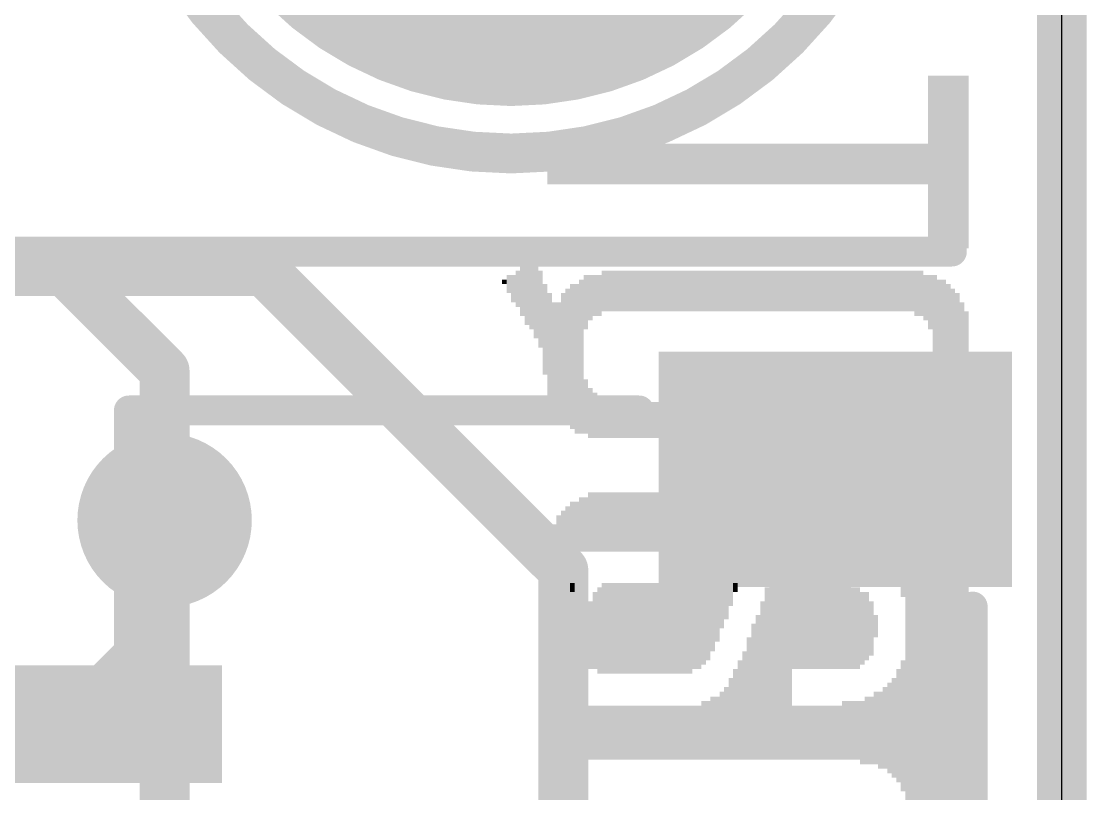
# Model space of a CAD drawing. Extents: x -0.1 to 35.7, y -1.6 to 50.9.
# Drawn here: x 30.26 to 35.69, y 10.04 to 13.97 of the extents above; entities that cross this region are included whole.
import ezdxf

# ---------------------------------------------------------------- set-up
doc = ezdxf.new("R2010")
doc.units = 0
for name, color, linetype in [('1', 12, 'CONTINUOUS'), ('16', 5, 'CONTINUOUS'), ('17', 110, 'CONTINUOUS'), ('18', 110, 'CONTINUOUS'), ('20', 53, 'CONTINUOUS'), ('21', 40, 'CONTINUOUS'), ('22', 6, 'CONTINUOUS')]:
    doc.layers.add(name, color=color, linetype=linetype)

# ---------------------------------------------------------------- blocks, each defined once
blk = doc.blocks.new('RECT')
blk.add_solid([(-0.5, -0.5), (0.5, -0.5), (-0.5, 0.5), (0.5, 0.5)])
blk = doc.blocks.new('ROUNDP')
at = {"const_width": 0.5}
blk.add_lwpolyline([(0, -0.25, 1), (0, 0.25, 1), (0, -0.25)], format="xyb", dxfattribs=at)
blk = doc.blocks.new('ROUNDV')
at = {"const_width": 0.5}
blk.add_lwpolyline([(0, -0.25, 1), (0, 0.25, 1), (0, -0.25)], format="xyb", dxfattribs=at)

msp = doc.modelspace()

# ---------------------------------------------------------------- linework, layer by layer
at = {"layer": '1', "const_width": 0.254}
for points in [[(35.56, 50.8), (35.56, 0)], [(27.686, 12.7), (31.496, 12.7)], [(31.496, 12.7), (33.02, 11.176)], [(30.988, 10.872), (30.988, 11.43)], [(33.02, 11.176), (33.02, 9.39)], [(30.506, 10.39), (30.988, 10.872)]]:
    msp.add_lwpolyline(points, dxfattribs=at)
at = {"layer": '1', "const_width": 0.127}
for points in [[(31.5409, 12.7449, 1), (31.4511, 12.6551)], [(31.496, 12.6365, 1), (31.496, 12.7635)], [(31.0515, 11.43, 1), (30.9245, 11.43)], [(33.0835, 11.176, 1), (32.9565, 11.176)], [(32.9751, 11.1311, 1), (33.0649, 11.2209)], [(31.0329, 10.8271, 1), (30.9431, 10.9169)], [(30.9245, 10.872, 1), (31.0515, 10.872)], [(30.4611, 10.4349, 1), (30.5509, 10.3451)]]:
    msp.add_lwpolyline(points, format="xyb", dxfattribs=at)
at = {"layer": '16', "const_width": 0.254}
for points in [[(35.56, 50.8), (35.56, 0)], [(30.48, 12.7), (28.702, 12.7)], [(30.988, 12.192), (30.48, 12.7)], [(30.988, 11.43), (30.988, 12.192)], [(30.988, 5.08), (30.988, 11.43)]]:
    msp.add_lwpolyline(points, dxfattribs=at)
at = {"layer": '16', "const_width": 0.127}
for points in [[(30.5249, 12.7449, 1), (30.4351, 12.6551)], [(30.48, 12.6365, 1), (30.48, 12.7635)], [(31.0515, 12.192, 1), (30.9245, 12.192)], [(30.9431, 12.1471, 1), (31.0329, 12.2369)], [(31.0515, 11.43, 1), (30.9245, 11.43)], [(30.9245, 11.43, 1), (31.0515, 11.43)]]:
    msp.add_lwpolyline(points, format="xyb", dxfattribs=at)
at = {"layer": '20'}
msp.add_line((35.56, 2.54), (35.56, 50.8), dxfattribs=at)
at = {"layer": '21'}
for points, const_width in [([(32.754, 13.3, 1), (32.754, 17.3, 1), (32.754, 13.3)], 0.2032), ([(35, 12.7619, 1), (35, 12.8381)], 0.0762), ([(30.8441, 11.99, 1), (30.7679, 11.99)], 0.0762), ([(30.806, 12.0281, 1), (30.806, 11.9519)], 0.0762), ([(33.406, 11.9519, 1), (33.406, 12.0281)], 0.0762), ([(35.1441, 10.99, 1), (35.0679, 10.99)], 0.0762), ([(30.7679, 10.79, 1), (30.8441, 10.79)], 0.0762)]:
    msp.add_lwpolyline(points, format="xyb", dxfattribs=dict(at, const_width=const_width))
at = {"layer": '21', "const_width": 0.1524}
for points in [[(35, 12.8), (0, 12.8)], [(30.806, 10.79), (30.806, 11.99)], [(30.806, 11.99), (33.406, 11.99)], [(35.106, 6.79), (35.106, 10.99)]]:
    msp.add_lwpolyline(points, dxfattribs=at)

# ---------------------------------------------------------------- block references
at = {"layer": '1', "rotation": 180}
for p, xscale, yscale in [((34.406, 11.69), 1.8, 1.2), ((30.506, 10.39), 1.55, 0.6)]:
    msp.add_blockref('RECT', p, dxfattribs=dict(at, xscale=xscale, yscale=yscale))
at = {"layer": '17', "xscale": 3.516, "yscale": 3.516, "rotation": 270}
msp.add_blockref('ROUNDP', (32.754, 15.3), dxfattribs=at)
msp.add_blockref('ROUNDP', (32.754, 15.3), dxfattribs=at)
at = {"layer": '18', "xscale": 0.889, "yscale": 0.889}
msp.add_blockref('ROUNDV', (30.988, 11.43), dxfattribs=at)
msp.add_blockref('ROUNDV', (30.988, 11.43), dxfattribs=at)
at = {"layer": '22', "rotation": 90}
for p, xscale, yscale in [((34.8897, 13.2567), 0.8788, 0.0231), ((34.9128, 13.2567), 0.8788, 0.0231), ((34.9359, 13.2567), 0.8788, 0.0231), ((34.959, 13.2567), 0.8788, 0.0231), ((34.982, 13.2567), 0.8788, 0.0229), ((35.005, 13.2567), 0.8788, 0.0231), ((35.0281, 13.2567), 0.8788, 0.0231), ((35.0512, 13.2567), 0.8788, 0.0231), ((35.0743, 13.2567), 0.8788, 0.0231), ((32.95, 13.2466), 0.2083, 0.0229), ((32.973, 13.2466), 0.2083, 0.0231), ((32.9961, 13.2466), 0.2083, 0.0231), ((33.0192, 13.2466), 0.2083, 0.0231), ((33.0423, 13.2466), 0.2083, 0.0231), ((33.0654, 13.2466), 0.2083, 0.0231), ((33.0886, 13.2466), 0.2083, 0.0231), ((33.1117, 13.2466), 0.2083, 0.0231), ((33.1348, 13.2466), 0.2083, 0.0231), ((33.1579, 13.2466), 0.2083, 0.0231), ((33.181, 13.2466), 0.2083, 0.0231), ((33.204, 13.2466), 0.2083, 0.0229), ((33.227, 13.2466), 0.2083, 0.0231), ((33.2501, 13.2466), 0.2083, 0.0231), ((33.2732, 13.2466), 0.2083, 0.0231), ((33.2963, 13.2466), 0.2083, 0.0231), ((33.3194, 13.2466), 0.2083, 0.0231), ((33.3426, 13.2466), 0.2083, 0.0231), ((33.3657, 13.2466), 0.2083, 0.0231), ((33.3888, 13.2466), 0.2083, 0.0231), ((33.4119, 13.2466), 0.2083, 0.0231), ((33.435, 13.2466), 0.2083, 0.0231), ((33.458, 13.2466), 0.2083, 0.0229), ((33.481, 13.2466), 0.2083, 0.0231), ((33.5041, 13.2466), 0.2083, 0.0231), ((33.5272, 13.2466), 0.2083, 0.0231), ((33.5503, 13.2466), 0.2083, 0.0231), ((33.5734, 13.2466), 0.2083, 0.0231), ((33.5966, 13.2466), 0.2083, 0.0231), ((33.6197, 13.2466), 0.2083, 0.0231), ((33.6428, 13.2466), 0.2083, 0.0231), ((33.6659, 13.2466), 0.2083, 0.0231), ((33.689, 13.2466), 0.2083, 0.0231), ((33.712, 13.2466), 0.2083, 0.0229), ((33.735, 13.2466), 0.2083, 0.0231), ((33.7581, 13.2466), 0.2083, 0.0231), ((33.7812, 13.2466), 0.2083, 0.0231), ((33.8043, 13.2466), 0.2083, 0.0231), ((33.8274, 13.2466), 0.2083, 0.0231), ((33.8506, 13.2466), 0.2083, 0.0231), ((33.8737, 13.2466), 0.2083, 0.0231), ((33.8968, 13.2466), 0.2083, 0.0231), ((33.9199, 13.2466), 0.2083, 0.0231), ((33.943, 13.2466), 0.2083, 0.0231), ((33.966, 13.2466), 0.2083, 0.0229), ((33.989, 13.2466), 0.2083, 0.0231), ((34.0121, 13.2466), 0.2083, 0.0231), ((34.0352, 13.2466), 0.2083, 0.0231), ((34.0583, 13.2466), 0.2083, 0.0231), ((34.0814, 13.2466), 0.2083, 0.0231), ((34.1046, 13.2466), 0.2083, 0.0231), ((34.1277, 13.2466), 0.2083, 0.0231), ((34.1508, 13.2466), 0.2083, 0.0231), ((34.1739, 13.2466), 0.2083, 0.0231), ((34.197, 13.2466), 0.2083, 0.0231), ((34.22, 13.2466), 0.2083, 0.0229), ((34.243, 13.2466), 0.2083, 0.0231), ((34.2661, 13.2466), 0.2083, 0.0231), ((34.2892, 13.2466), 0.2083, 0.0231), ((34.3123, 13.2466), 0.2083, 0.0231), ((34.3354, 13.2466), 0.2083, 0.0231), ((34.3586, 13.2466), 0.2083, 0.0231), ((34.3817, 13.2466), 0.2083, 0.0231), ((34.4048, 13.2466), 0.2083, 0.0231), ((34.4279, 13.2466), 0.2083, 0.0231), ((34.451, 13.2466), 0.2083, 0.0231), ((34.474, 13.2466), 0.2083, 0.0229), ((34.497, 13.2466), 0.2083, 0.0231), ((34.5201, 13.2466), 0.2083, 0.0231), ((34.5432, 13.2466), 0.2083, 0.0231), ((34.5663, 13.2466), 0.2083, 0.0231), ((34.5894, 13.2466), 0.2083, 0.0231), ((34.6126, 13.2466), 0.2083, 0.0231), ((34.6357, 13.2466), 0.2083, 0.0231), ((34.6588, 13.2466), 0.2083, 0.0231), ((34.6819, 13.2466), 0.2083, 0.0231), ((34.705, 13.2466), 0.2083, 0.0231), ((34.728, 13.2466), 0.2083, 0.0229), ((34.751, 13.2466), 0.2083, 0.0231), ((34.7741, 13.2466), 0.2083, 0.0231), ((34.7972, 13.2466), 0.2083, 0.0231), ((34.8203, 13.2466), 0.2083, 0.0231), ((34.8434, 13.2466), 0.2083, 0.0231), ((34.8666, 13.2466), 0.2083, 0.0231), ((32.8114, 12.5989), 0.254, 0.0231), ((32.8346, 12.576), 0.2997, 0.0231), ((32.8577, 12.576), 0.3454, 0.0231), ((32.8808, 12.5531), 0.3912, 0.0231), ((32.719, 12.6459), 0.0229, 0.0231), ((32.7421, 12.6344), 0.0914, 0.0231), ((32.7652, 12.6103), 0.1397, 0.0231), ((32.7883, 12.6103), 0.1854, 0.0231), ((32.9039, 12.5061), 0.3937, 0.0231), ((33.1117, 12.2649), 0.7849, 0.0231), ((33.1348, 12.5417), 0.2769, 0.0231), ((33.1579, 12.5646), 0.2311, 0.0231), ((33.181, 12.576), 0.2083, 0.0231), ((33.204, 12.576), 0.2083, 0.0229), ((33.227, 12.5989), 0.2083, 0.0231), ((33.2501, 12.5989), 0.2083, 0.0231), ((33.2732, 12.5989), 0.2083, 0.0231), ((33.2963, 12.5989), 0.2083, 0.0231), ((33.3194, 12.5989), 0.2083, 0.0231), ((33.3426, 12.5989), 0.2083, 0.0231), ((33.3657, 12.5989), 0.2083, 0.0231), ((33.3888, 12.5989), 0.2083, 0.0231), ((33.4119, 12.5989), 0.2083, 0.0231), ((33.435, 12.5989), 0.2083, 0.0231), ((33.458, 12.5989), 0.2083, 0.0229), ((33.481, 12.5989), 0.2083, 0.0231), ((33.5041, 12.5989), 0.2083, 0.0231), ((33.5272, 12.5989), 0.2083, 0.0231), ((33.5503, 12.5989), 0.2083, 0.0231), ((33.5734, 12.5989), 0.2083, 0.0231), ((33.5966, 12.5989), 0.2083, 0.0231), ((33.6197, 12.5989), 0.2083, 0.0231), ((33.6428, 12.5989), 0.2083, 0.0231), ((33.6659, 12.5989), 0.2083, 0.0231), ((33.689, 12.5989), 0.2083, 0.0231), ((33.712, 12.5989), 0.2083, 0.0229), ((33.735, 12.5989), 0.2083, 0.0231), ((33.7581, 12.5989), 0.2083, 0.0231), ((33.7812, 12.5989), 0.2083, 0.0231), ((33.8043, 12.5989), 0.2083, 0.0231), ((33.8274, 12.5989), 0.2083, 0.0231), ((33.8506, 12.5989), 0.2083, 0.0231), ((33.8737, 12.5989), 0.2083, 0.0231), ((33.8968, 12.5989), 0.2083, 0.0231), ((33.9199, 12.5989), 0.2083, 0.0231), ((33.943, 12.5989), 0.2083, 0.0231), ((33.966, 12.5989), 0.2083, 0.0229), ((33.989, 12.5989), 0.2083, 0.0231), ((34.0121, 12.5989), 0.2083, 0.0231), ((34.0352, 12.5989), 0.2083, 0.0231), ((34.0583, 12.5989), 0.2083, 0.0231), ((34.0814, 12.5989), 0.2083, 0.0231), ((34.1046, 12.5989), 0.2083, 0.0231), ((34.1277, 12.5989), 0.2083, 0.0231), ((34.1508, 12.5989), 0.2083, 0.0231), ((34.1739, 12.5989), 0.2083, 0.0231), ((34.197, 12.5989), 0.2083, 0.0231), ((34.22, 12.5989), 0.2083, 0.0229), ((34.243, 12.5989), 0.2083, 0.0231), ((34.2661, 12.5989), 0.2083, 0.0231), ((34.2892, 12.5989), 0.2083, 0.0231), ((34.3123, 12.5989), 0.2083, 0.0231), ((34.3354, 12.5989), 0.2083, 0.0231), ((34.3586, 12.5989), 0.2083, 0.0231), ((34.3817, 12.5989), 0.2083, 0.0231), ((34.4048, 12.5989), 0.2083, 0.0231), ((34.4279, 12.5989), 0.2083, 0.0231), ((34.451, 12.5989), 0.2083, 0.0231), ((34.474, 12.5989), 0.2083, 0.0229), ((34.497, 12.5989), 0.2083, 0.0231), ((34.5201, 12.5989), 0.2083, 0.0231), ((34.5432, 12.5989), 0.2083, 0.0231), ((34.5663, 12.5989), 0.2083, 0.0231), ((34.5894, 12.5989), 0.2083, 0.0231), ((34.6126, 12.5989), 0.2083, 0.0231), ((34.6357, 12.5989), 0.2083, 0.0231), ((34.6588, 12.5989), 0.2083, 0.0231), ((34.6819, 12.5989), 0.2083, 0.0231), ((34.705, 12.5989), 0.2083, 0.0231), ((34.728, 12.5989), 0.2083, 0.0229), ((34.751, 12.5989), 0.2083, 0.0231), ((34.7741, 12.5989), 0.2083, 0.0231), ((34.7972, 12.5989), 0.2083, 0.0231), ((34.8203, 12.5874), 0.2311, 0.0231), ((34.8434, 12.5874), 0.2311, 0.0231), ((34.8666, 12.5646), 0.2311, 0.0231), ((34.8897, 12.5417), 0.2769, 0.0231), ((34.9128, 12.2763), 0.8077, 0.0231), ((34.9359, 12.2763), 0.762, 0.0231), ((34.959, 12.2763), 0.762, 0.0231), ((32.927, 12.4033), 0.4623, 0.0231), ((33.0423, 12.2649), 0.6934, 0.0231), ((33.0654, 12.2649), 0.7391, 0.0231), ((33.0886, 12.2534), 0.762, 0.0231), ((34.982, 12.2763), 0.7163, 0.0229), ((35.005, 12.2763), 0.6706, 0.0231), ((32.95, 12.322), 0.5334, 0.0229), ((33.0192, 12.2649), 0.6477, 0.0231), ((35.0281, 12.2763), 0.6248, 0.0231), ((32.973, 12.2636), 0.5537, 0.0231), ((32.9961, 12.2522), 0.5766, 0.0231), ((35.0512, 12.2636), 0.5537, 0.0231), ((35.0743, 12.275), 0.4394, 0.0231), ((33.1348, 12.0109), 0.2769, 0.0231), ((34.8897, 12.0109), 0.2769, 0.0231), ((33.1579, 11.9766), 0.254, 0.0231), ((33.181, 11.9651), 0.2311, 0.0231), ((33.204, 11.9524), 0.2057, 0.0229), ((33.227, 11.9524), 0.2057, 0.0231), ((33.2501, 11.9524), 0.2057, 0.0231), ((33.2732, 11.9524), 0.2057, 0.0231), ((34.728, 11.9524), 0.2057, 0.0229), ((34.751, 11.9524), 0.2057, 0.0231), ((34.7741, 11.9524), 0.2057, 0.0231), ((34.7972, 11.9524), 0.2057, 0.0231), ((34.8203, 11.9524), 0.2057, 0.0231), ((34.8434, 11.9651), 0.2311, 0.0231), ((34.8666, 11.9766), 0.254, 0.0231), ((33.2963, 11.941), 0.1829, 0.0231), ((33.3194, 11.941), 0.1829, 0.0231), ((33.3426, 11.941), 0.1829, 0.0231), ((33.3657, 11.941), 0.1829, 0.0231), ((33.3888, 11.941), 0.1829, 0.0231), ((33.4119, 11.941), 0.1829, 0.0231), ((33.435, 11.941), 0.1829, 0.0231), ((33.458, 11.941), 0.1829, 0.0229), ((33.481, 11.941), 0.1829, 0.0231), ((33.5041, 11.941), 0.1829, 0.0231), ((33.5272, 11.941), 0.1829, 0.0231), ((33.5503, 11.941), 0.1829, 0.0231), ((33.5734, 11.941), 0.1829, 0.0231), ((33.5966, 11.941), 0.1829, 0.0231), ((33.6197, 11.941), 0.1829, 0.0231), ((33.6428, 11.941), 0.1829, 0.0231), ((33.6659, 11.941), 0.1829, 0.0231), ((33.689, 11.941), 0.1829, 0.0231), ((33.712, 11.941), 0.1829, 0.0229), ((33.735, 11.941), 0.1829, 0.0231), ((33.7581, 11.941), 0.1829, 0.0231), ((33.7812, 11.941), 0.1829, 0.0231), ((33.8043, 11.941), 0.1829, 0.0231), ((33.8274, 11.941), 0.1829, 0.0231), ((33.8506, 11.941), 0.1829, 0.0231), ((33.8737, 11.941), 0.1829, 0.0231), ((33.8968, 11.941), 0.1829, 0.0231), ((33.9199, 11.941), 0.1829, 0.0231), ((33.943, 11.941), 0.1829, 0.0231), ((33.966, 11.941), 0.1829, 0.0229), ((33.989, 11.941), 0.1829, 0.0231), ((34.0121, 11.941), 0.1829, 0.0231), ((34.0352, 11.941), 0.1829, 0.0231), ((34.0583, 11.941), 0.1829, 0.0231), ((34.0814, 11.941), 0.1829, 0.0231), ((34.1046, 11.941), 0.1829, 0.0231), ((34.1277, 11.941), 0.1829, 0.0231), ((34.1508, 11.941), 0.1829, 0.0231), ((34.1739, 11.941), 0.1829, 0.0231), ((34.197, 11.941), 0.1829, 0.0231), ((34.22, 11.941), 0.1829, 0.0229), ((34.243, 11.941), 0.1829, 0.0231), ((34.2661, 11.941), 0.1829, 0.0231), ((34.2892, 11.941), 0.1829, 0.0231), ((34.3123, 11.941), 0.1829, 0.0231), ((34.3354, 11.941), 0.1829, 0.0231), ((34.3586, 11.941), 0.1829, 0.0231), ((34.3817, 11.941), 0.1829, 0.0231), ((34.4048, 11.941), 0.1829, 0.0231), ((34.4279, 11.941), 0.1829, 0.0231), ((34.451, 11.941), 0.1829, 0.0231), ((34.474, 11.941), 0.1829, 0.0229), ((34.497, 11.941), 0.1829, 0.0231), ((34.5201, 11.941), 0.1829, 0.0231), ((34.5432, 11.941), 0.1829, 0.0231), ((34.5663, 11.941), 0.1829, 0.0231), ((34.5894, 11.941), 0.1829, 0.0231), ((34.6126, 11.941), 0.1829, 0.0231), ((34.6357, 11.941), 0.1829, 0.0231), ((34.6588, 11.941), 0.1829, 0.0231), ((34.6819, 11.941), 0.1829, 0.0231), ((34.705, 11.941), 0.1829, 0.0231), ((33.1579, 11.4216), 0.3023, 0.0231), ((33.181, 11.4216), 0.3023, 0.0231), ((33.204, 11.4216), 0.3023, 0.0229), ((33.227, 11.4216), 0.3023, 0.0231), ((33.2501, 11.4216), 0.3023, 0.0231), ((33.2732, 11.4216), 0.3023, 0.0231), ((33.2963, 11.4216), 0.3023, 0.0231), ((33.3194, 11.4216), 0.3023, 0.0231), ((33.3426, 11.4216), 0.3023, 0.0231), ((33.3657, 11.4216), 0.3023, 0.0231), ((33.3888, 11.4216), 0.3023, 0.0231), ((33.4119, 11.4216), 0.3023, 0.0231), ((33.435, 11.4216), 0.3023, 0.0231), ((33.458, 11.4216), 0.3023, 0.0229), ((33.481, 11.4216), 0.3023, 0.0231), ((33.5041, 11.4216), 0.3023, 0.0231), ((33.5272, 11.4216), 0.3023, 0.0231), ((33.5503, 11.4216), 0.3023, 0.0231), ((33.5734, 11.4216), 0.3023, 0.0231), ((33.5966, 11.4216), 0.3023, 0.0231), ((33.6197, 11.4216), 0.3023, 0.0231), ((33.6428, 11.4216), 0.3023, 0.0231), ((33.6659, 11.4216), 0.3023, 0.0231), ((33.689, 11.4216), 0.3023, 0.0231), ((33.712, 11.4216), 0.3023, 0.0229), ((33.735, 11.4216), 0.3023, 0.0231), ((33.7581, 11.4216), 0.3023, 0.0231), ((33.7812, 11.4216), 0.3023, 0.0231), ((33.8043, 11.4216), 0.3023, 0.0231), ((33.8274, 11.4216), 0.3023, 0.0231), ((33.8506, 11.4216), 0.3023, 0.0231), ((33.8737, 11.4216), 0.3023, 0.0231), ((33.8968, 11.4216), 0.3023, 0.0231), ((33.9199, 11.4216), 0.3023, 0.0231), ((33.943, 11.4216), 0.3023, 0.0231), ((33.966, 11.4216), 0.3023, 0.0229), ((33.989, 11.4216), 0.3023, 0.0231), ((34.0121, 11.4216), 0.3023, 0.0231), ((34.0352, 11.4216), 0.3023, 0.0231), ((34.0583, 11.4216), 0.3023, 0.0231), ((34.0814, 11.4216), 0.3023, 0.0231), ((34.1046, 11.4216), 0.3023, 0.0231), ((34.1277, 11.4216), 0.3023, 0.0231), ((34.1508, 11.4216), 0.3023, 0.0231), ((34.1739, 11.4216), 0.3023, 0.0231), ((34.197, 11.4216), 0.3023, 0.0231), ((34.22, 11.4216), 0.3023, 0.0229), ((34.243, 11.4216), 0.3023, 0.0231), ((34.2661, 11.4216), 0.3023, 0.0231), ((34.2892, 11.4216), 0.3023, 0.0231), ((34.3123, 11.4216), 0.3023, 0.0231), ((34.3354, 11.4216), 0.3023, 0.0231), ((34.3586, 11.4216), 0.3023, 0.0231), ((34.3817, 11.4216), 0.3023, 0.0231), ((34.4048, 11.4216), 0.3023, 0.0231), ((34.4279, 11.4216), 0.3023, 0.0231), ((34.451, 11.4216), 0.3023, 0.0231), ((34.474, 11.4216), 0.3023, 0.0229), ((34.497, 11.4216), 0.3023, 0.0231), ((34.5201, 11.4101), 0.3251, 0.0231), ((34.5432, 11.4101), 0.3251, 0.0231), ((34.5663, 11.4101), 0.3251, 0.0231), ((34.5894, 11.3987), 0.348, 0.0231), ((34.6126, 11.3987), 0.348, 0.0231), ((34.6357, 11.3873), 0.3708, 0.0231), ((34.6588, 11.3873), 0.3708, 0.0231), ((34.6819, 11.3758), 0.3937, 0.0231), ((34.705, 11.353), 0.4394, 0.0231), ((34.728, 11.3416), 0.4623, 0.0229), ((34.751, 11.306), 0.5334, 0.0231), ((34.7741, 8.813), 5.5194, 0.0231), ((34.7972, 8.813), 5.5194, 0.0231), ((34.8203, 8.813), 5.5194, 0.0231), ((34.8434, 8.813), 5.5194, 0.0231), ((34.8666, 8.813), 5.5194, 0.0231), ((33.0654, 11.3974), 0.254, 0.0231), ((33.0886, 11.3974), 0.254, 0.0231), ((33.1117, 11.4089), 0.2769, 0.0231), ((33.1348, 11.4089), 0.2769, 0.0231), ((34.8897, 8.8003), 5.494, 0.0231), ((34.9128, 8.8003), 5.494, 0.0231), ((34.9359, 8.7889), 5.4712, 0.0231), ((34.959, 8.7889), 5.4712, 0.0231), ((32.9961, 11.3632), 0.1854, 0.0231), ((33.0192, 11.3746), 0.2083, 0.0231), ((33.0423, 11.386), 0.2311, 0.0231), ((34.982, 8.7774), 5.4483, 0.0229), ((35.005, 8.766), 5.4254, 0.0231), ((35.0281, 8.7546), 5.4026, 0.0231), ((32.973, 11.3403), 0.1397, 0.0231), ((35.0512, 8.7317), 5.3569, 0.0231), ((32.95, 11.306), 0.0711, 0.0229), ((35.0743, 8.6974), 5.2883, 0.0231), ((32.95, 10.9949), 0.2311, 0.0229), ((32.973, 11.0063), 0.2083, 0.0231), ((32.9961, 11.0291), 0.1626, 0.0231), ((33.0192, 11.052), 0.1168, 0.0231), ((33.0423, 11.0634), 0.094, 0.0231), ((33.0654, 11.0876), 0.0457, 0.0231), ((33.204, 10.8679), 0.4394, 0.0229), ((33.227, 10.8793), 0.4623, 0.0231), ((33.2501, 10.8793), 0.4623, 0.0231), ((33.2732, 10.8793), 0.4623, 0.0231), ((33.2963, 10.8793), 0.4623, 0.0231), ((33.3194, 10.8793), 0.4623, 0.0231), ((33.3426, 10.8793), 0.4623, 0.0231), ((33.3657, 10.8793), 0.4623, 0.0231), ((33.3888, 10.8793), 0.4623, 0.0231), ((33.4119, 10.8793), 0.4623, 0.0231), ((33.435, 10.8793), 0.4623, 0.0231), ((33.458, 10.8793), 0.4623, 0.0229), ((33.481, 10.8793), 0.4623, 0.0231), ((33.5041, 10.8793), 0.4623, 0.0231), ((33.5272, 10.8793), 0.4623, 0.0231), ((33.5503, 10.8793), 0.4623, 0.0231), ((33.5734, 10.8793), 0.4623, 0.0231), ((33.5966, 10.8793), 0.4623, 0.0231), ((33.6197, 10.8793), 0.4623, 0.0231), ((33.6428, 10.8793), 0.4623, 0.0231), ((33.6659, 10.8793), 0.4623, 0.0231), ((33.689, 10.8907), 0.4394, 0.0231), ((33.712, 10.8907), 0.4394, 0.0229), ((33.735, 10.9021), 0.4166, 0.0231), ((33.7581, 10.9136), 0.3937, 0.0231), ((33.7812, 10.9364), 0.348, 0.0231), ((33.8043, 10.9606), 0.2997, 0.0231), ((33.8274, 10.9949), 0.2311, 0.0231), ((33.8506, 11.0177), 0.1854, 0.0231), ((33.8737, 11.052), 0.1168, 0.0231), ((33.8968, 11.0876), 0.0457, 0.0231), ((34.0583, 10.6481), 0.8788, 0.0231), ((34.0814, 10.6596), 0.9017, 0.0231), ((34.1046, 10.6596), 0.9017, 0.0231), ((34.1277, 10.6596), 0.9017, 0.0231), ((34.1508, 10.6596), 0.9017, 0.0231), ((34.1739, 10.6596), 0.9017, 0.0231), ((34.197, 10.8907), 0.4394, 0.0231), ((34.22, 10.8907), 0.4394, 0.0229), ((34.243, 10.8907), 0.4394, 0.0231), ((34.2661, 10.8907), 0.4394, 0.0231), ((34.2892, 10.8907), 0.4394, 0.0231), ((34.3123, 10.8907), 0.4394, 0.0231), ((34.3354, 10.8907), 0.4394, 0.0231), ((34.3586, 10.8907), 0.4394, 0.0231), ((34.3817, 10.8907), 0.4394, 0.0231), ((34.4048, 10.8907), 0.4394, 0.0231), ((34.4279, 10.8907), 0.4394, 0.0231), ((34.451, 10.8907), 0.4394, 0.0231), ((34.474, 10.8907), 0.4394, 0.0229), ((34.497, 10.8793), 0.4166, 0.0231), ((34.5201, 10.8793), 0.4166, 0.0231), ((33.181, 10.8679), 0.3937, 0.0231), ((34.5432, 10.8793), 0.3708, 0.0231), ((34.5663, 10.8907), 0.348, 0.0231), ((33.1348, 10.8323), 0.2769, 0.0231), ((33.1579, 10.8437), 0.3454, 0.0231), ((34.0352, 10.6126), 0.8077, 0.0231), ((34.5894, 10.878), 0.2769, 0.0231), ((34.0121, 10.5783), 0.7391, 0.0231), ((34.6126, 10.8907), 0.1143, 0.0231), ((33.1117, 10.8209), 0.1168, 0.0231), ((33.989, 10.5554), 0.6934, 0.0231), ((33.966, 10.5211), 0.6248, 0.0229), ((33.943, 10.4856), 0.5537, 0.0231), ((33.9199, 10.4627), 0.508, 0.0231), ((34.751, 10.3827), 0.668, 0.0231), ((32.95, 10.4284), 0.4394, 0.0229), ((33.8968, 10.4399), 0.4623, 0.0231), ((34.728, 10.3827), 0.5766, 0.0229), ((32.973, 10.417), 0.4166, 0.0231), ((33.8737, 10.417), 0.4166, 0.0231), ((34.6819, 10.3713), 0.4623, 0.0231), ((34.705, 10.3713), 0.508, 0.0231), ((32.9961, 10.3941), 0.3708, 0.0231), ((33.0192, 10.3827), 0.348, 0.0231), ((33.8274, 10.3827), 0.348, 0.0231), ((33.8506, 10.3941), 0.3708, 0.0231), ((34.6126, 10.3713), 0.3708, 0.0231), ((34.6357, 10.3598), 0.3937, 0.0231), ((34.6588, 10.3713), 0.4166, 0.0231), ((33.0423, 10.37), 0.3226, 0.0231), ((33.0654, 10.3586), 0.2997, 0.0231), ((33.0886, 10.3586), 0.2997, 0.0231), ((33.1117, 10.3472), 0.2769, 0.0231), ((33.1348, 10.3472), 0.2769, 0.0231), ((33.1579, 10.3472), 0.2769, 0.0231), ((33.181, 10.3472), 0.2769, 0.0231), ((33.204, 10.3472), 0.2769, 0.0229), ((33.227, 10.3472), 0.2769, 0.0231), ((33.2501, 10.3472), 0.2769, 0.0231), ((33.2732, 10.3472), 0.2769, 0.0231), ((33.2963, 10.3472), 0.2769, 0.0231), ((33.3194, 10.3472), 0.2769, 0.0231), ((33.3426, 10.3472), 0.2769, 0.0231), ((33.3657, 10.3472), 0.2769, 0.0231), ((33.3888, 10.3472), 0.2769, 0.0231), ((33.4119, 10.3472), 0.2769, 0.0231), ((33.435, 10.3472), 0.2769, 0.0231), ((33.458, 10.3472), 0.2769, 0.0229), ((33.481, 10.3472), 0.2769, 0.0231), ((33.5041, 10.3472), 0.2769, 0.0231), ((33.5272, 10.3472), 0.2769, 0.0231), ((33.5503, 10.3472), 0.2769, 0.0231), ((33.5734, 10.3472), 0.2769, 0.0231), ((33.5966, 10.3472), 0.2769, 0.0231), ((33.6197, 10.3472), 0.2769, 0.0231), ((33.6428, 10.3472), 0.2769, 0.0231), ((33.6659, 10.3472), 0.2769, 0.0231), ((33.689, 10.3472), 0.2769, 0.0231), ((33.712, 10.3472), 0.2769, 0.0229), ((33.735, 10.3586), 0.2997, 0.0231), ((33.7581, 10.3586), 0.2997, 0.0231), ((33.7812, 10.37), 0.3226, 0.0231), ((33.8043, 10.37), 0.3226, 0.0231), ((34.197, 10.3472), 0.2769, 0.0231), ((34.22, 10.3472), 0.2769, 0.0229), ((34.243, 10.3472), 0.2769, 0.0231), ((34.2661, 10.3472), 0.2769, 0.0231), ((34.2892, 10.3472), 0.2769, 0.0231), ((34.3123, 10.3472), 0.2769, 0.0231), ((34.3354, 10.3472), 0.2769, 0.0231), ((34.3586, 10.3472), 0.2769, 0.0231), ((34.3817, 10.3472), 0.2769, 0.0231), ((34.4048, 10.3472), 0.2769, 0.0231), ((34.4279, 10.3472), 0.2769, 0.0231), ((34.451, 10.3586), 0.2997, 0.0231), ((34.474, 10.3586), 0.2997, 0.0229), ((34.497, 10.3586), 0.2997, 0.0231), ((34.5201, 10.3586), 0.2997, 0.0231), ((34.5432, 10.3472), 0.3226, 0.0231), ((34.5663, 10.3586), 0.3454, 0.0231), ((34.5894, 10.3586), 0.3454, 0.0231)]:
    msp.add_blockref('RECT', p, dxfattribs=dict(at, xscale=xscale, yscale=yscale))

doc.saveas('drawing.dxf')
